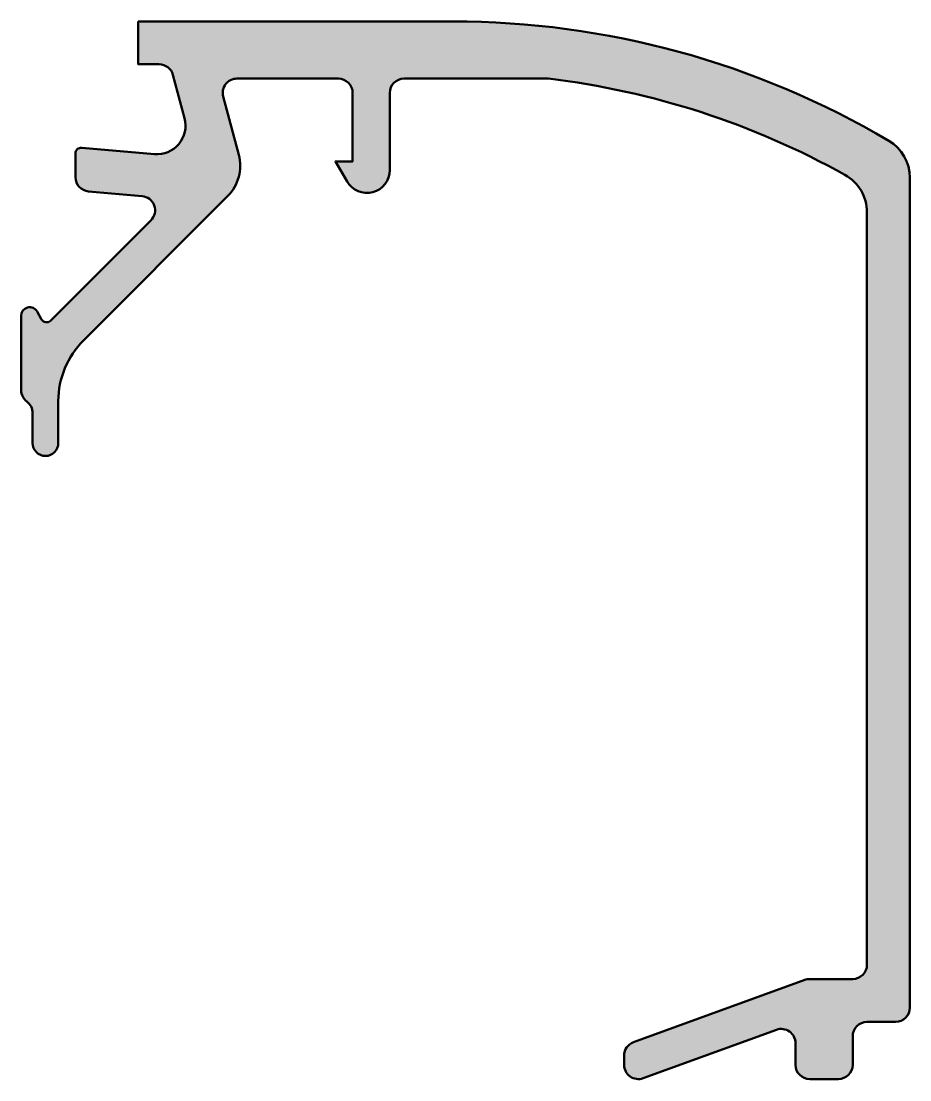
# Model space of a CAD drawing. Extents: x -4.1 to 27, y -37 to 0.
import ezdxf

# ---------------------------------------------------------------- set-up
doc = ezdxf.new("R2010")
doc.units = 0
doc.layers.add('0S-Alu contour', color=7, linetype='Continuous', lineweight=50)
doc.layers.add('0S-Alu hatch', color=252, linetype='Continuous', lineweight=25)

# ---------------------------------------------------------------- blocks, each defined once
blk = doc.blocks.new('173890__EDC2E91A_55AE_494B_A1A0_0A03FBA1A7C9_')
at = {"layer": '0S-Alu hatch'}
h = blk.add_hatch(color=256, dxfattribs=at)
edge = h.paths.add_edge_path()
edge.add_line((0, 0), (0, -1.5))
edge.add_line((0, -1.5), (0.7294476391797958, -1.5))
edge.add_ellipse((0.7294476391798038, -2.000000000000009), major_axis=(-0.5000000000000098, 0), ratio=1, start_angle=195.0000000000021, end_angle=270.0000000000009, ccw=False)
edge.add_line((1.212410552324342, -1.870590477448729), (1.618717334976793, -3.386948033767254))
edge.add_ellipse((0.6527915086877004, -3.645767078869803), major_axis=(-1.000000000000031, 0), ratio=1, start_angle=85.00000000000028, end_angle=195.0000000000012, ccw=False)
edge.add_line((0.5656357659400438, -4.641961776961579), (-1.982568851450309, -4.419022760595368))
edge.add_arc((-1.999999999999853, -4.618261700213851), 0.2000000000001352, 84.99999999999984, 180)
edge.add_line((-2.199999999999989, -4.618261700213851), (-2.199999999999988, -5.447564169306303))
edge.add_arc((-1.70000000000012, -5.447564169306297), 0.4999999999998684, 180, 265.0000000000009)
edge.add_line((-1.743577871373929, -5.945661518352039), (0.1288923091988181, -6.109481431942555))
edge.add_ellipse((0.0853144378249959, -6.60757878098843), major_axis=(-0.5000000000000019, 0), ratio=1, start_angle=134.9999999999994, end_angle=265.0000000000008, ccw=False)
edge.add_line((0.4388678284182673, -6.961132171581709), (-3.068300219851266, -10.46830021985113))
edge.add_ellipse((-3.209721576088514, -10.32687886361387), major_axis=(-0.1999999999999233, 0), ratio=1, start_angle=29.59408690737041, end_angle=134.9999999999969, ccw=False)
edge.add_line((-3.383630756313493, -10.42564928951881), (-3.539136229662403, -10.15184436114242))
edge.add_arc((-3.799999999999998, -10.29999999999991), 0.3000000000000245, 29.59408690736886, 180)
edge.add_line((-4.100000000000021, -10.29999999999991), (-4.100000000000022, -12.89999999999992))
edge.add_arc((-3.600000000000017, -12.89999999999986), 0.5000000000000063, 180, 233.1301023541622)
edge.add_ellipse((-4.200000000000086, -13.69999999999994), major_axis=(-0.5000000000000984, 0), ratio=1, start_angle=180, end_angle=233.1301023541488, ccw=False)
edge.add_line((-3.699999999999988, -13.69999999999993), (-3.699999999999988, -14.75))
edge.add_arc((-3.25, -14.75), 0.4499999999999887, 180, 360)
edge.add_line((-2.800000000000011, -14.75), (-2.800000000000011, -13.28111831820425))
edge.add_ellipse((0.1999999999999544, -13.28111831820426), major_axis=(-2.999999999999965, 0), ratio=1, start_angle=314.99999999999864, end_angle=360, ccw=False)
edge.add_line((-1.921320343559614, -11.15979797464459), (3.125588252297177, -6.112889378787826))
edge.add_arc((2.064928080517393, -5.052229207008038), 1.49999999999995, 314.9999999999999, 375.0000000000022)
edge.add_line((3.513816819950932, -4.664000639354214), (2.968649773276069, -2.62940952255127))
edge.add_ellipse((3.451612686420609, -2.500000000000006), major_axis=(-0.5000000000000063, 0), ratio=1, start_angle=-90.0000000000008, end_angle=15.000000000000227, ccw=False)
edge.add_line((3.451612686420617, -2), (7, -2))
edge.add_ellipse((7, -2.499999999999999), major_axis=(-0.4999999999999992, 0), ratio=1, start_angle=180, end_angle=270.0000000000001, ccw=False)
edge.add_line((7.5, -2.5), (7.5, -4.89999999999992))
edge.add_line((7.5, -4.89999999999992), (6.900000000000034, -4.89999999999992))
edge.add_line((6.900000000000034, -4.89999999999992), (7.303589838486232, -5.599038105676584))
edge.add_arc((7.998076211353323, -5.198076211353234), 0.8019237886466877, 210.0000000000004, 360)
edge.add_line((8.800000000000011, -5.198076211353235), (8.800000000000011, -2.5))
edge.add_ellipse((9.300000000000011, -2.5), major_axis=(-0.5, 0), ratio=1, start_angle=270, end_angle=360, ccw=False)
edge.add_line((9.300000000000011, -2), (14.35261092284816, -2))
edge.add_ellipse((10.99999999999975, -30.0000000000025), major_axis=(-28.20000000000252, 0), ratio=1, start_angle=240.8635346554134, end_angle=263.17213251848517, ccw=False)
edge.add_ellipse((23.9999999999997, -6.67855064538215), major_axis=(-1.500000000000246, 0), ratio=1, start_angle=180, end_angle=240.8635346554091, ccw=False)
edge.add_line((25.49999999999994, -6.678550645382149), (25.5, -33.00000000000006))
edge.add_ellipse((25.00000000000005, -33.00000000000004), major_axis=(-0.4999999999999539, 0), ratio=1, start_angle=89.99999999999471, end_angle=180, ccw=False)
edge.add_line((25, -33.5), (23.49155222858866, -33.5))
edge.add_arc((23.49155222858868, -34.00000000000757), 0.5000000000075673, 90.00000000000205, 109.9999999999951)
edge.add_line((23.3205421569233, -33.53015368960749), (17.32898992833696, -35.71090035786426))
edge.add_arc((17.49999999999958, -36.18074666825684), 0.499999999999575, 109.9999999999905, 180)
edge.add_line((17, -36.18074666825684), (17, -36.50000000000006))
edge.add_arc((17.49999999999996, -36.50000000000005), 0.499999999999961, 180, 290.0000000000095)
edge.add_line((17.67101007166286, -36.96984631039294), (22.32898992833725, -35.27448029075191))
edge.add_ellipse((22.50000000000007, -35.74432660114479), major_axis=(-0.4999999999999283, 0), ratio=1, start_angle=180, end_angle=290.0000000000017, ccw=False)
edge.add_line((23, -35.74432660114479), (23, -36.49999999999995))
edge.add_arc((23.50000000000004, -36.49999999999996), 0.5000000000000427, 180, 269.9999999999951)
edge.add_line((23.5, -37), (24.5, -37))
edge.add_arc((24.49999999999996, -36.49999999999996), 0.5000000000000427, 270.0000000000049, 360)
edge.add_line((25, -36.49999999999996), (25, -35.49999999999994))
edge.add_ellipse((25.49999999999995, -35.49999999999996), major_axis=(-0.4999999999999539, 0), ratio=1, start_angle=269.9999999999947, end_angle=360, ccw=False)
edge.add_line((25.5, -35), (26.5, -35))
edge.add_arc((26.49999999999996, -34.49999999999996), 0.5000000000000427, 270.0000000000049, 360)
edge.add_line((27, -34.49999999999996), (26.99999999999994, -5.464311707229285))
edge.add_arc((25.50000000000006, -5.464311707229238), 1.499999999999882, 0, 59.41793682283244)
edge.add_arc((11.00000000000006, -30.00000000000018), 30.00000000000019, 59.41793682283426, 90.00000000000006)
edge.add_line((11.00000000000004, -1.8e-15), (0, 0))
at = {"layer": '0S-Alu contour', "color": 7}
for points in [[(0, 0), (0, -1.5), (0.7294476391797958, -1.5)], [(11.00000000000004, -1.8e-15), (0, 0)], [(1.212410552324342, -1.870590477448729), (1.618717334976793, -3.386948033767254)], [(3.451612686420617, -2), (7, -2)], [(9.300000000000011, -2), (14.35261092284816, -2)], [(7.5, -2.5), (7.5, -4.89999999999992), (6.900000000000034, -4.89999999999992), (7.303589838486232, -5.599038105676584)], [(8.800000000000011, -5.198076211353235), (8.800000000000011, -2.5)], [(3.513816819950932, -4.664000639354214), (2.968649773276069, -2.62940952255127)], [(0.5656357659400438, -4.641961776961579), (-1.982568851450309, -4.419022760595368)], [(-2.199999999999989, -4.618261700213851), (-2.199999999999988, -5.447564169306303)], [(27, -34.49999999999996), (26.99999999999994, -5.464311707229285)], [(-1.921320343559614, -11.15979797464459), (3.125588252297177, -6.112889378787826)], [(-1.743577871373929, -5.945661518352039), (0.1288923091988181, -6.109481431942555)], [(0.4388678284182673, -6.961132171581709), (-3.068300219851266, -10.46830021985113)], [(25.49999999999994, -6.678550645382149), (25.5, -33.00000000000006)], [(-4.100000000000021, -10.29999999999991), (-4.100000000000022, -12.89999999999992)], [(-3.383630756313493, -10.42564928951881), (-3.539136229662403, -10.15184436114242)], [(-2.800000000000011, -14.75), (-2.800000000000011, -13.28111831820425)], [(-3.699999999999988, -13.69999999999993), (-3.699999999999988, -14.75)], [(23.3205421569233, -33.53015368960749), (17.32898992833696, -35.71090035786426)], [(25, -33.5), (23.49155222858866, -33.5)], [(25.5, -35), (26.5, -35)], [(17.67101007166286, -36.96984631039294), (22.32898992833725, -35.27448029075191)], [(25, -36.49999999999996), (25, -35.49999999999994)], [(23, -35.74432660114479), (23, -36.49999999999995)], [(17, -36.18074666825684), (17, -36.50000000000006)], [(23.5, -37), (24.5, -37)]]:
    blk.add_lwpolyline(points, dxfattribs=at)
for centre, radius, start, end in [((11.00000000000006, -30.00000000000018), 30.00000000000019, 59.41793682283426, 90.00000000000006), ((-1.999999999999853, -4.618261700213851), 0.2000000000001352, 84.99999999999984, 180), ((25.50000000000006, -5.464311707229238), 1.499999999999882, 0, 59.41793682283244), ((2.064928080517393, -5.052229207008038), 1.49999999999995, 314.9999999999999, 15.0000000000022), ((-1.70000000000012, -5.447564169306297), 0.4999999999998684, 180, 265.0000000000009), ((7.998076211353323, -5.198076211353234), 0.8019237886466877, 210.0000000000004, 0), ((-3.799999999999998, -10.29999999999991), 0.3000000000000245, 29.59408690736886, 180), ((-3.600000000000017, -12.89999999999986), 0.5000000000000063, 180, 233.1301023541622), ((-3.25, -14.75), 0.4499999999999887, 180, 0), ((23.49155222858868, -34.00000000000757), 0.5000000000075673, 90.00000000000205, 109.9999999999951), ((26.49999999999996, -34.49999999999996), 0.5000000000000427, 270.0000000000049, 0), ((17.49999999999958, -36.18074666825684), 0.499999999999575, 109.9999999999905, 180), ((17.49999999999996, -36.50000000000005), 0.499999999999961, 180, 290.0000000000095), ((23.50000000000004, -36.49999999999996), 0.5000000000000427, 180, 269.9999999999951), ((24.49999999999996, -36.49999999999996), 0.5000000000000427, 270.0000000000049, 0)]:
    blk.add_arc(centre, radius, start, end, dxfattribs=at)
at = {"layer": '0S-Alu contour', "color": 7, "extrusion": (0, 0, -1)}
for centre, radius, start, end in [((-0.7294476391798038, -2.000000000000009), 0.5000000000000098, 89.99999999999908, 164.9999999999979), ((-3.451612686420609, -2.500000000000006), 0.5000000000000063, 344.9999999999998, 90.00000000000087), ((-7, -2.499999999999999), 0.4999999999999992, 89.99999999999991, 180), ((-9.300000000000011, -2.5), 0.5, 0, 90), ((-10.99999999999975, -30.0000000000025), 28.20000000000252, 96.82786748151482, 119.1364653445866), ((-0.6527915086877004, -3.645767078869803), 1.000000000000031, 164.9999999999988, 274.9999999999997), ((-23.9999999999997, -6.67855064538215), 1.500000000000246, 119.1364653445909, 180), ((-0.0853144378249959, -6.60757878098843), 0.5000000000000019, 94.99999999999918, 225.0000000000007), ((3.209721576088514, -10.32687886361387), 0.1999999999999233, 225.0000000000031, 330.4059130926296), ((-0.1999999999999544, -13.28111831820426), 2.999999999999965, 0, 45.00000000000136), ((4.200000000000086, -13.69999999999994), 0.5000000000000984, 126.8698976458512, 180), ((-25.00000000000005, -33.00000000000004), 0.4999999999999539, 180, 270.0000000000053), ((-25.49999999999995, -35.49999999999996), 0.4999999999999539, 0, 90.00000000000529), ((-22.50000000000007, -35.74432660114479), 0.4999999999999283, 69.99999999999827, 180)]:
    blk.add_arc(centre, radius, start, end, dxfattribs=at)
blk = doc.blocks.new('173890__569F0EF4_F3E3_4E2E_B5EB_D5A40954023D_')
at = {"layer": '0S-Alu contour', "color": 7}
blk.add_blockref('173890__EDC2E91A_55AE_494B_A1A0_0A03FBA1A7C9_', (0, 0), dxfattribs=at)

msp = doc.modelspace()

# ---------------------------------------------------------------- block references
at = {"layer": '0S-Alu contour', "color": 7}
msp.add_blockref('173890__569F0EF4_F3E3_4E2E_B5EB_D5A40954023D_', (0, 0), dxfattribs=at)

doc.saveas('drawing.dxf')
